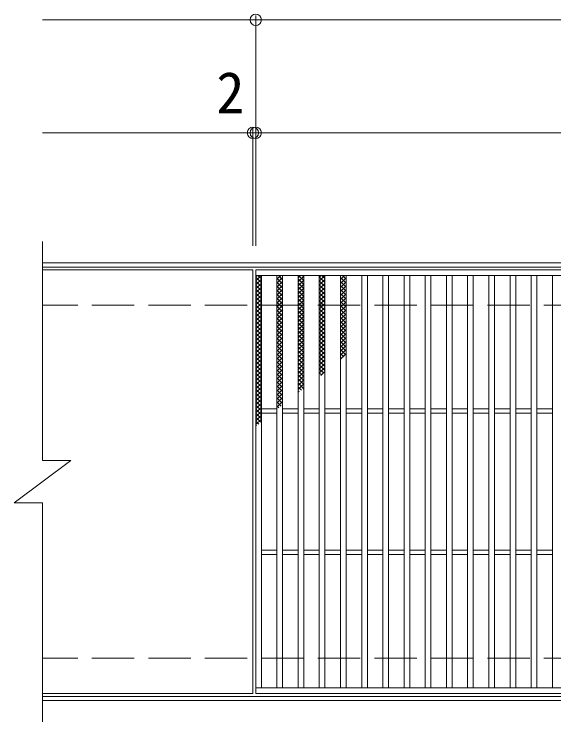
# Model space of a CAD drawing. Units: millimetres, scale not verified. Extents: x -1813 to 1581, y -1377 to 1016.
# Drawn here: x -732 to -350, y 485 to 986 of the extents above; entities that cross this region are included whole.
import ezdxf
from ezdxf.enums import TextEntityAlignment as Align

# ---------------------------------------------------------------- set-up
doc = ezdxf.new("R2010")
doc.units = ezdxf.units.MM
doc.header["$LTSCALE"] = 10
doc.header["$PDMODE"] = 32
doc.header["$PDSIZE"] = 8
doc.linetypes.add('DASHED3', pattern=[4, 3, -1])
for name, color, linetype, lineweight in [('C-1', 2, 'Continuous', 9), ('C-2', 3, 'Continuous', 9), ('C-4', 7, 'Continuous', 9), ('C-9', 6, 'Continuous', 9)]:
    doc.layers.add(name, color=color, linetype=linetype, lineweight=lineweight)
doc.styles.add('ＭＳ ゴシック', font='')
doc.styles.get('ＭＳ ゴシック').set_extended_font_data('MS Gothic')

msp = doc.modelspace()

# ---------------------------------------------------------------- linework, layer by layer
at = {"layer": 'C-1'}
for p, q in [((593.35, 810), (-711.65, 810)), ((593.35, 807), (-711.65, 807)), ((593.35, 503), (-711.65, 503)), ((593.35, 500), (-711.65, 500))]:
    msp.add_line(p, q, dxfattribs=at)
at = {"layer": 'C-1', "linetype": 'DASHED3'}
for p, q in [((593.35, 780), (-711.65, 780)), ((593.35, 530), (-711.65, 530))]:
    msp.add_line(p, q, dxfattribs=at)
at = {"layer": 'C-2'}
for p, q in [((-711.65, 825), (-711.65, 670)), ((-562.65, 805), (-711.65, 805)), ((-562.65, 805), (-562.65, 505)), ((-560.65, 801), (433.35, 801)), ((-556.65, 509), (-556.65, 801)), ((-545.65, 509), (-545.65, 801)), ((-541.65, 509), (-541.65, 801)), ((-530.65, 509), (-530.65, 801)), ((-526.65, 509), (-526.65, 801)), ((-515.65, 509), (-515.65, 801)), ((-511.65, 509), (-511.65, 801)), ((-500.65, 509), (-500.65, 801)), ((-496.65, 509), (-496.65, 801)), ((-485.65, 509), (-485.65, 801)), ((-481.65, 509), (-481.65, 801)), ((-470.65, 509), (-470.65, 801)), ((-466.65, 509), (-466.65, 801)), ((-455.65, 509), (-455.65, 801)), ((-451.65, 509), (-451.65, 801)), ((-440.65, 509), (-440.65, 801)), ((-436.65, 509), (-436.65, 801)), ((-425.65, 509), (-425.65, 801)), ((-421.65, 509), (-421.65, 801)), ((-410.65, 509), (-410.65, 801)), ((-406.65, 509), (-406.65, 801)), ((-395.65, 509), (-395.65, 801)), ((-391.65, 509), (-391.65, 801)), ((-380.65, 509), (-380.65, 801)), ((-376.65, 509), (-376.65, 801)), ((-365.65, 509), (-365.65, 801)), ((-361.65, 509), (-361.65, 801)), ((-350.65, 509), (-350.65, 801)), ((-556.65, 706.5), (-545.65, 706.5)), ((-541.65, 706.5), (-530.65, 706.5)), ((-526.65, 706.5), (-515.65, 706.5)), ((-511.65, 706.5), (-500.65, 706.5)), ((-496.65, 706.5), (-485.65, 706.5)), ((-481.65, 706.5), (-470.65, 706.5)), ((-466.65, 706.5), (-455.65, 706.5)), ((-451.65, 706.5), (-440.65, 706.5)), ((-436.65, 706.5), (-425.65, 706.5)), ((-421.65, 706.5), (-410.65, 706.5)), ((-406.65, 706.5), (-395.65, 706.5)), ((-391.65, 706.5), (-380.65, 706.5)), ((-376.65, 706.5), (-365.65, 706.5)), ((-361.65, 706.5), (-350.65, 706.5)), ((-556.65, 703.5), (-545.65, 703.5)), ((-541.65, 703.5), (-530.65, 703.5)), ((-526.65, 703.5), (-515.65, 703.5)), ((-511.65, 703.5), (-500.65, 703.5)), ((-496.65, 703.5), (-485.65, 703.5)), ((-481.65, 703.5), (-470.65, 703.5)), ((-466.65, 703.5), (-455.65, 703.5)), ((-451.65, 703.5), (-440.65, 703.5)), ((-436.65, 703.5), (-425.65, 703.5)), ((-421.65, 703.5), (-410.65, 703.5)), ((-406.65, 703.5), (-395.65, 703.5)), ((-391.65, 703.5), (-380.65, 703.5)), ((-376.65, 703.5), (-365.65, 703.5)), ((-361.65, 703.5), (-350.65, 703.5)), ((-731.65, 640), (-691.65, 670)), ((-711.65, 670), (-691.65, 670)), ((-731.65, 640), (-711.65, 640)), ((-711.65, 640), (-711.65, 485)), ((-556.65, 606.5), (-545.65, 606.5)), ((-541.65, 606.5), (-530.65, 606.5)), ((-526.65, 606.5), (-515.65, 606.5)), ((-511.65, 606.5), (-500.65, 606.5)), ((-496.65, 606.5), (-485.65, 606.5)), ((-481.65, 606.5), (-470.65, 606.5)), ((-466.65, 606.5), (-455.65, 606.5)), ((-451.65, 606.5), (-440.65, 606.5)), ((-436.65, 606.5), (-425.65, 606.5)), ((-421.65, 606.5), (-410.65, 606.5)), ((-406.65, 606.5), (-395.65, 606.5)), ((-391.65, 606.5), (-380.65, 606.5)), ((-376.65, 606.5), (-365.65, 606.5)), ((-361.65, 606.5), (-350.65, 606.5)), ((-556.65, 603.5), (-545.65, 603.5)), ((-541.65, 603.5), (-530.65, 603.5)), ((-526.65, 603.5), (-515.65, 603.5)), ((-511.65, 603.5), (-500.65, 603.5)), ((-496.65, 603.5), (-485.65, 603.5)), ((-481.65, 603.5), (-470.65, 603.5)), ((-466.65, 603.5), (-455.65, 603.5)), ((-451.65, 603.5), (-440.65, 603.5)), ((-436.65, 603.5), (-425.65, 603.5)), ((-421.65, 603.5), (-410.65, 603.5)), ((-406.65, 603.5), (-395.65, 603.5)), ((-391.65, 603.5), (-380.65, 603.5)), ((-376.65, 603.5), (-365.65, 603.5)), ((-361.65, 603.5), (-350.65, 603.5)), ((433.35, 509), (-560.65, 509)), ((-562.65, 505), (-711.65, 505)), ((433.35, 505), (-560.65, 505))]:
    msp.add_line(p, q, dxfattribs=at)
msp.add_lwpolyline([(-560.65, 505), (-560.65, 805), (433.35, 805)], dxfattribs=at)
at = {"layer": 'C-4'}
for p, q in [((-711.65, 982), (593.35, 982)), ((-560.65, 822), (-560.65, 985)), ((-711.65, 902), (593.35, 902)), ((-562.65, 822), (-562.65, 905))]:
    msp.add_line(p, q, dxfattribs=at)
for p in [(-560.65, 982), (-562.65, 902), (-560.65, 902)]:
    msp.add_point(p, dxfattribs=at)
at = {"layer": 'C-9'}
for p, q in [((-560.65, 797.21), (-556.86, 801)), ((-560.65, 800.04), (-559.69, 801)), ((-560.65, 799.76), (-556.65, 795.76)), ((-560.65, 794.38), (-556.65, 798.38)), ((-560.65, 796.93), (-556.65, 792.93)), ((-559.06, 801), (-556.65, 798.59)), ((-545.65, 798.32), (-542.97, 801)), ((-545.65, 795.49), (-541.65, 799.49)), ((-545.65, 799.16), (-541.65, 795.16)), ((-545.65, 792.67), (-541.65, 796.67)), ((-544.66, 801), (-541.65, 797.99)), ((-541.83, 801), (-541.65, 800.82)), ((-530.65, 799.39), (-529.04, 801)), ((-530.65, 796.56), (-526.65, 800.56)), ((-530.65, 798.51), (-526.65, 794.51)), ((-530.65, 793.73), (-526.65, 797.73)), ((-530.31, 801), (-526.65, 797.34)), ((-527.48, 801), (-526.65, 800.17)), ((-515.65, 799.78), (-514.43, 801)), ((-515.65, 796.95), (-511.65, 800.95)), ((-515.65, 800.01), (-511.65, 796.01)), ((-515.65, 794.12), (-511.65, 798.13)), ((-515.65, 797.19), (-511.65, 793.19)), ((-513.8, 801), (-511.65, 798.84)), ((-500.65, 798.25), (-497.9, 801)), ((-500.65, 799.59), (-496.65, 795.59)), ((-500.65, 795.42), (-496.65, 799.42)), ((-500.65, 796.77), (-496.65, 792.77)), ((-500.65, 792.59), (-496.65, 796.59)), ((-499.22, 801), (-496.65, 798.42)), ((-560.65, 791.55), (-556.65, 795.55)), ((-560.65, 794.1), (-556.65, 790.1)), ((-560.65, 788.72), (-556.65, 792.72)), ((-545.65, 796.33), (-541.65, 792.33)), ((-545.65, 789.84), (-541.65, 793.84)), ((-545.65, 793.5), (-541.65, 789.5)), ((-530.65, 795.68), (-526.65, 791.68)), ((-530.65, 790.91), (-526.65, 794.91)), ((-530.65, 792.85), (-526.65, 788.85)), ((-530.65, 788.08), (-526.65, 792.08)), ((-515.65, 791.3), (-511.65, 795.3)), ((-515.65, 794.36), (-511.65, 790.36)), ((-515.65, 788.47), (-511.65, 792.47)), ((-500.65, 793.94), (-496.65, 789.94)), ((-500.65, 789.76), (-496.65, 793.76)), ((-560.65, 791.27), (-556.65, 787.27)), ((-560.65, 785.9), (-556.65, 789.89)), ((-560.65, 788.45), (-556.65, 784.45)), ((-560.65, 783.07), (-556.65, 787.07)), ((-545.65, 787.01), (-541.65, 791.01)), ((-545.65, 790.67), (-541.65, 786.67)), ((-545.65, 784.18), (-541.65, 788.18)), ((-545.65, 787.84), (-541.65, 783.84)), ((-530.65, 790.03), (-526.65, 786.02)), ((-530.65, 785.25), (-526.65, 789.25)), ((-530.65, 787.2), (-526.65, 783.2)), ((-515.65, 791.53), (-511.65, 787.53)), ((-515.65, 785.64), (-511.65, 789.64)), ((-515.65, 788.7), (-511.65, 784.7)), ((-515.65, 782.81), (-511.65, 786.81)), ((-500.65, 791.11), (-496.65, 787.11)), ((-500.65, 786.94), (-496.65, 790.94)), ((-500.65, 788.28), (-496.65, 784.28)), ((-500.65, 784.11), (-496.65, 788.11)), ((-560.65, 785.62), (-556.65, 781.62)), ((-560.65, 780.24), (-556.65, 784.24)), ((-560.65, 782.79), (-556.65, 778.79)), ((-545.65, 781.35), (-541.65, 785.35)), ((-545.65, 785.02), (-541.65, 781.02)), ((-545.65, 778.52), (-541.65, 782.52)), ((-545.65, 782.19), (-541.65, 778.19)), ((-530.65, 782.42), (-526.65, 786.42)), ((-530.65, 784.37), (-526.65, 780.37)), ((-530.65, 779.59), (-526.65, 783.59)), ((-515.65, 785.87), (-511.65, 781.87)), ((-515.65, 779.98), (-511.65, 783.98)), ((-515.65, 783.04), (-511.65, 779.04)), ((-500.65, 785.45), (-496.65, 781.45)), ((-500.65, 781.28), (-496.65, 785.28)), ((-500.65, 782.62), (-496.65, 778.62)), ((-500.65, 778.45), (-496.65, 782.45)), ((-560.65, 777.41), (-556.65, 781.41)), ((-560.65, 779.96), (-556.65, 775.96)), ((-560.65, 774.58), (-556.65, 778.58)), ((-560.65, 777.13), (-556.65, 773.13)), ((-545.65, 775.7), (-541.65, 779.7)), ((-545.65, 779.36), (-541.65, 775.36)), ((-545.65, 772.87), (-541.65, 776.87)), ((-530.65, 781.54), (-526.65, 777.54)), ((-530.65, 776.76), (-526.65, 780.76)), ((-530.65, 778.71), (-526.65, 774.71)), ((-530.65, 773.93), (-526.65, 777.93)), ((-515.65, 777.15), (-511.65, 781.15)), ((-515.65, 780.22), (-511.65, 776.22)), ((-515.65, 774.33), (-511.65, 778.33)), ((-515.65, 777.39), (-511.65, 773.39)), ((-500.65, 779.8), (-496.65, 775.8)), ((-500.65, 775.62), (-496.65, 779.62)), ((-500.65, 776.97), (-496.65, 772.97)), ((-500.65, 772.79), (-496.65, 776.79)), ((-560.65, 771.75), (-556.65, 775.75)), ((-560.65, 774.3), (-556.65, 770.3)), ((-560.65, 768.92), (-556.65, 772.92)), ((-545.65, 776.53), (-541.65, 772.53)), ((-545.65, 770.04), (-541.65, 774.04)), ((-545.65, 773.7), (-541.65, 769.7)), ((-530.65, 775.88), (-526.65, 771.88)), ((-530.65, 771.11), (-526.65, 775.11)), ((-530.65, 773.05), (-526.65, 769.05)), ((-530.65, 768.28), (-526.65, 772.28)), ((-515.65, 771.5), (-511.65, 775.5)), ((-515.65, 774.56), (-511.65, 770.56)), ((-515.65, 768.67), (-511.65, 772.67)), ((-515.65, 771.73), (-511.65, 767.73)), ((-500.65, 774.14), (-496.65, 770.14)), ((-500.65, 769.96), (-496.65, 773.96)), ((-560.65, 771.48), (-556.65, 767.48)), ((-560.65, 766.1), (-556.65, 770.1)), ((-560.65, 768.65), (-556.65, 764.65)), ((-560.65, 763.27), (-556.65, 767.27)), ((-545.65, 767.21), (-541.65, 771.21)), ((-545.65, 770.87), (-541.65, 766.87)), ((-545.65, 764.38), (-541.65, 768.38)), ((-545.65, 768.05), (-541.65, 764.05)), ((-530.65, 770.23), (-526.65, 766.23)), ((-530.65, 765.45), (-526.65, 769.45)), ((-530.65, 767.4), (-526.65, 763.4)), ((-530.65, 762.62), (-526.65, 766.62)), ((-515.65, 765.84), (-511.65, 769.84)), ((-515.65, 768.9), (-511.65, 764.9)), ((-515.65, 763.01), (-511.65, 767.01)), ((-500.65, 771.31), (-496.65, 767.31)), ((-500.65, 767.14), (-496.65, 771.14)), ((-500.65, 768.48), (-496.65, 764.48)), ((-500.65, 764.31), (-496.65, 768.31)), ((-560.65, 765.82), (-556.65, 761.82)), ((-560.65, 760.44), (-556.65, 764.44)), ((-560.65, 762.99), (-556.65, 758.99)), ((-560.65, 757.61), (-556.65, 761.61)), ((-545.65, 761.55), (-541.65, 765.55)), ((-545.65, 765.22), (-541.65, 761.22)), ((-545.65, 758.72), (-541.65, 762.72)), ((-545.65, 762.39), (-541.65, 758.39)), ((-530.65, 764.57), (-526.65, 760.57)), ((-530.65, 759.79), (-526.65, 763.79)), ((-530.65, 761.74), (-526.65, 757.74)), ((-515.65, 766.07), (-511.65, 762.07)), ((-515.65, 760.18), (-511.65, 764.18)), ((-515.65, 763.25), (-511.65, 759.24)), ((-500.65, 765.65), (-496.65, 761.65)), ((-500.65, 761.48), (-496.65, 765.48)), ((-500.65, 762.83), (-496.65, 758.82)), ((-500.65, 758.65), (-496.65, 762.65)), ((-560.65, 760.16), (-556.65, 756.16)), ((-560.65, 754.78), (-556.65, 758.78)), ((-560.65, 757.33), (-556.65, 753.33)), ((-545.65, 755.9), (-541.65, 759.9)), ((-545.65, 759.56), (-541.65, 755.56)), ((-545.65, 753.07), (-541.65, 757.07)), ((-545.65, 756.73), (-541.65, 752.73)), ((-530.65, 756.96), (-526.65, 760.96)), ((-530.65, 758.91), (-526.65, 754.91)), ((-530.65, 754.14), (-526.65, 758.14)), ((-515.65, 757.36), (-511.65, 761.36)), ((-515.65, 760.42), (-511.65, 756.42)), ((-515.65, 754.53), (-511.65, 758.53)), ((-515.65, 757.59), (-511.65, 753.59)), ((-500.65, 760), (-496.65, 756)), ((-500.65, 755.82), (-496.65, 759.82)), ((-500.65, 757.17), (-496.65, 753.17)), ((-500.65, 752.99), (-496.65, 756.99)), ((-560.65, 751.95), (-556.65, 755.95)), ((-560.65, 754.51), (-556.65, 750.51)), ((-560.65, 749.13), (-556.65, 753.13)), ((-560.65, 751.68), (-556.65, 747.68)), ((-545.65, 750.24), (-541.65, 754.24)), ((-545.65, 753.9), (-541.65, 749.9)), ((-530.65, 756.08), (-526.65, 752.08)), ((-530.65, 751.31), (-526.65, 755.31)), ((-530.65, 753.26), (-526.65, 749.26)), ((-530.65, 748.48), (-526.65, 752.48)), ((-515.65, 751.7), (-511.65, 755.7)), ((-515.65, 754.76), (-511.65, 750.76)), ((-515.65, 748.87), (-511.65, 752.87)), ((-515.65, 751.93), (-511.65, 747.93)), ((-500.65, 754.34), (-496.65, 750.34)), ((-500.65, 750.17), (-496.65, 754.17)), ((-500.65, 751.51), (-496.65, 747.51)), ((-560.65, 746.3), (-556.65, 750.3)), ((-560.65, 748.85), (-556.65, 744.85)), ((-560.65, 743.47), (-556.65, 747.47)), ((-545.65, 747.41), (-541.65, 751.41)), ((-545.65, 751.08), (-541.65, 747.07)), ((-545.65, 744.58), (-541.65, 748.58)), ((-545.65, 748.25), (-541.65, 744.25)), ((-530.65, 750.43), (-526.65, 746.43)), ((-530.65, 745.65), (-526.65, 749.65)), ((-530.65, 747.6), (-526.65, 743.6)), ((-530.65, 742.82), (-526.65, 746.82)), ((-515.65, 746.04), (-511.65, 750.04)), ((-515.65, 749.1), (-511.65, 745.1)), ((-515.65, 743.21), (-511.65, 747.21)), ((-500.65, 747.34), (-496.65, 751.34)), ((-500.65, 748.68), (-496.65, 744.68)), ((-500.65, 744.51), (-496.65, 748.51)), ((-560.65, 746.02), (-556.65, 742.02)), ((-560.65, 740.64), (-556.65, 744.64)), ((-560.65, 743.19), (-556.65, 739.19)), ((-560.65, 737.81), (-556.65, 741.81)), ((-545.65, 741.75), (-541.65, 745.75)), ((-545.65, 745.42), (-541.65, 741.42)), ((-545.65, 738.93), (-541.65, 742.93)), ((-545.65, 742.59), (-541.65, 738.59)), ((-530.65, 744.77), (-526.65, 740.77)), ((-530.65, 739.99), (-526.65, 743.99)), ((-530.65, 741.94), (-526.65, 737.94)), ((-515.65, 746.27), (-511.65, 742.27)), ((-515.65, 740.39), (-511.65, 744.39)), ((-515.65, 743.45), (-511.65, 739.45)), ((-515.65, 737.56), (-511.65, 741.56)), ((-500.65, 745.85), (-498.19, 743.4)), ((-500.65, 741.68), (-496.65, 745.68)), ((-500.65, 743.03), (-499.78, 742.16)), ((-560.65, 740.36), (-556.65, 736.36)), ((-560.65, 734.98), (-556.65, 738.98)), ((-560.65, 737.53), (-556.65, 733.53)), ((-545.65, 736.1), (-541.65, 740.1)), ((-545.65, 739.76), (-541.65, 735.76)), ((-545.65, 733.27), (-541.65, 737.27)), ((-545.65, 736.93), (-541.65, 732.93)), ((-530.65, 737.17), (-526.65, 741.17)), ((-530.65, 739.11), (-526.65, 735.11)), ((-530.65, 734.34), (-526.65, 738.34)), ((-515.65, 740.62), (-511.65, 736.62)), ((-515.65, 734.73), (-511.65, 738.73)), ((-515.65, 737.79), (-511.65, 733.79)), ((-560.65, 732.16), (-556.65, 736.15)), ((-560.65, 734.71), (-556.65, 730.71)), ((-560.65, 729.33), (-556.65, 733.33)), ((-560.65, 731.88), (-556.65, 727.88)), ((-545.65, 730.44), (-541.65, 734.44)), ((-545.65, 734.1), (-541.65, 730.1)), ((-545.65, 727.61), (-541.65, 731.61)), ((-530.65, 736.29), (-526.65, 732.29)), ((-530.65, 731.51), (-526.65, 735.51)), ((-530.65, 733.46), (-526.65, 729.46)), ((-530.65, 728.68), (-526.65, 732.68)), ((-515.65, 731.9), (-511.65, 735.9)), ((-515.65, 734.96), (-512.49, 731.8)), ((-515.65, 732.13), (-514.08, 730.56)), ((-514.47, 730.25), (-511.65, 733.07)), ((-560.65, 726.5), (-556.65, 730.5)), ((-560.65, 729.05), (-556.65, 725.05)), ((-560.65, 723.67), (-556.65, 727.67)), ((-545.65, 731.28), (-541.65, 727.28)), ((-545.65, 724.78), (-541.65, 728.78)), ((-545.65, 728.45), (-541.65, 724.45)), ((-530.65, 730.63), (-526.65, 726.63)), ((-530.65, 725.85), (-526.65, 729.85)), ((-530.65, 727.8), (-526.65, 723.8)), ((-530.65, 723.02), (-526.65, 727.02)), ((-560.65, 726.22), (-556.65, 722.22)), ((-560.65, 720.84), (-556.65, 724.84)), ((-560.65, 723.39), (-556.65, 719.39)), ((-560.65, 718.01), (-556.65, 722.01)), ((-545.65, 721.96), (-541.65, 725.96)), ((-545.65, 725.62), (-541.65, 721.62)), ((-545.65, 719.13), (-541.65, 723.13)), ((-545.65, 722.79), (-541.65, 718.79)), ((-530.65, 724.97), (-526.78, 721.1)), ((-530.65, 720.19), (-526.65, 724.19)), ((-530.65, 722.14), (-528.37, 719.86)), ((-560.65, 720.56), (-556.65, 716.56)), ((-560.65, 715.18), (-556.65, 719.18)), ((-560.65, 717.74), (-556.65, 713.74)), ((-545.65, 716.3), (-541.65, 720.3)), ((-545.65, 719.96), (-541.65, 715.96)), ((-545.65, 713.47), (-541.65, 717.47)), ((-545.65, 717.13), (-541.65, 713.13)), ((-530.65, 719.31), (-529.96, 718.62)), ((-527.37, 720.64), (-526.65, 721.37)), ((-560.65, 712.36), (-556.65, 716.36)), ((-560.65, 714.91), (-556.65, 710.91)), ((-560.65, 709.53), (-556.65, 713.53)), ((-560.65, 712.08), (-556.65, 708.08)), ((-545.65, 710.64), (-541.65, 714.64)), ((-545.65, 714.31), (-541.65, 710.31)), ((-545.65, 707.81), (-541.65, 711.81)), ((-545.65, 711.48), (-542.66, 708.49)), ((-560.65, 706.7), (-556.65, 710.7)), ((-560.65, 709.25), (-556.65, 705.25)), ((-560.65, 703.87), (-556.65, 707.87)), ((-560.65, 706.42), (-556.65, 702.42)), ((-545.65, 708.65), (-544.25, 707.25)), ((-560.65, 701.04), (-556.65, 705.04)), ((-560.65, 703.59), (-556.65, 699.59)), ((-560.65, 698.21), (-556.65, 702.21)), ((-560.65, 700.77), (-556.96, 697.08)), ((-560.65, 695.39), (-556.65, 699.39)), ((-560.65, 697.94), (-558.55, 695.84)), ((-560.65, 695.11), (-560.13, 694.59))]:
    msp.add_line(p, q, dxfattribs=at)

# ---------------------------------------------------------------- texts
at = {"layer": 'C-4', "color": 2, "style": 'ＭＳ ゴシック'}
msp.add_text('2', height=29.33, dxfattribs=at).set_placement((-588.61, 907), align=Align.BOTTOM_LEFT)

doc.saveas('drawing.dxf')
